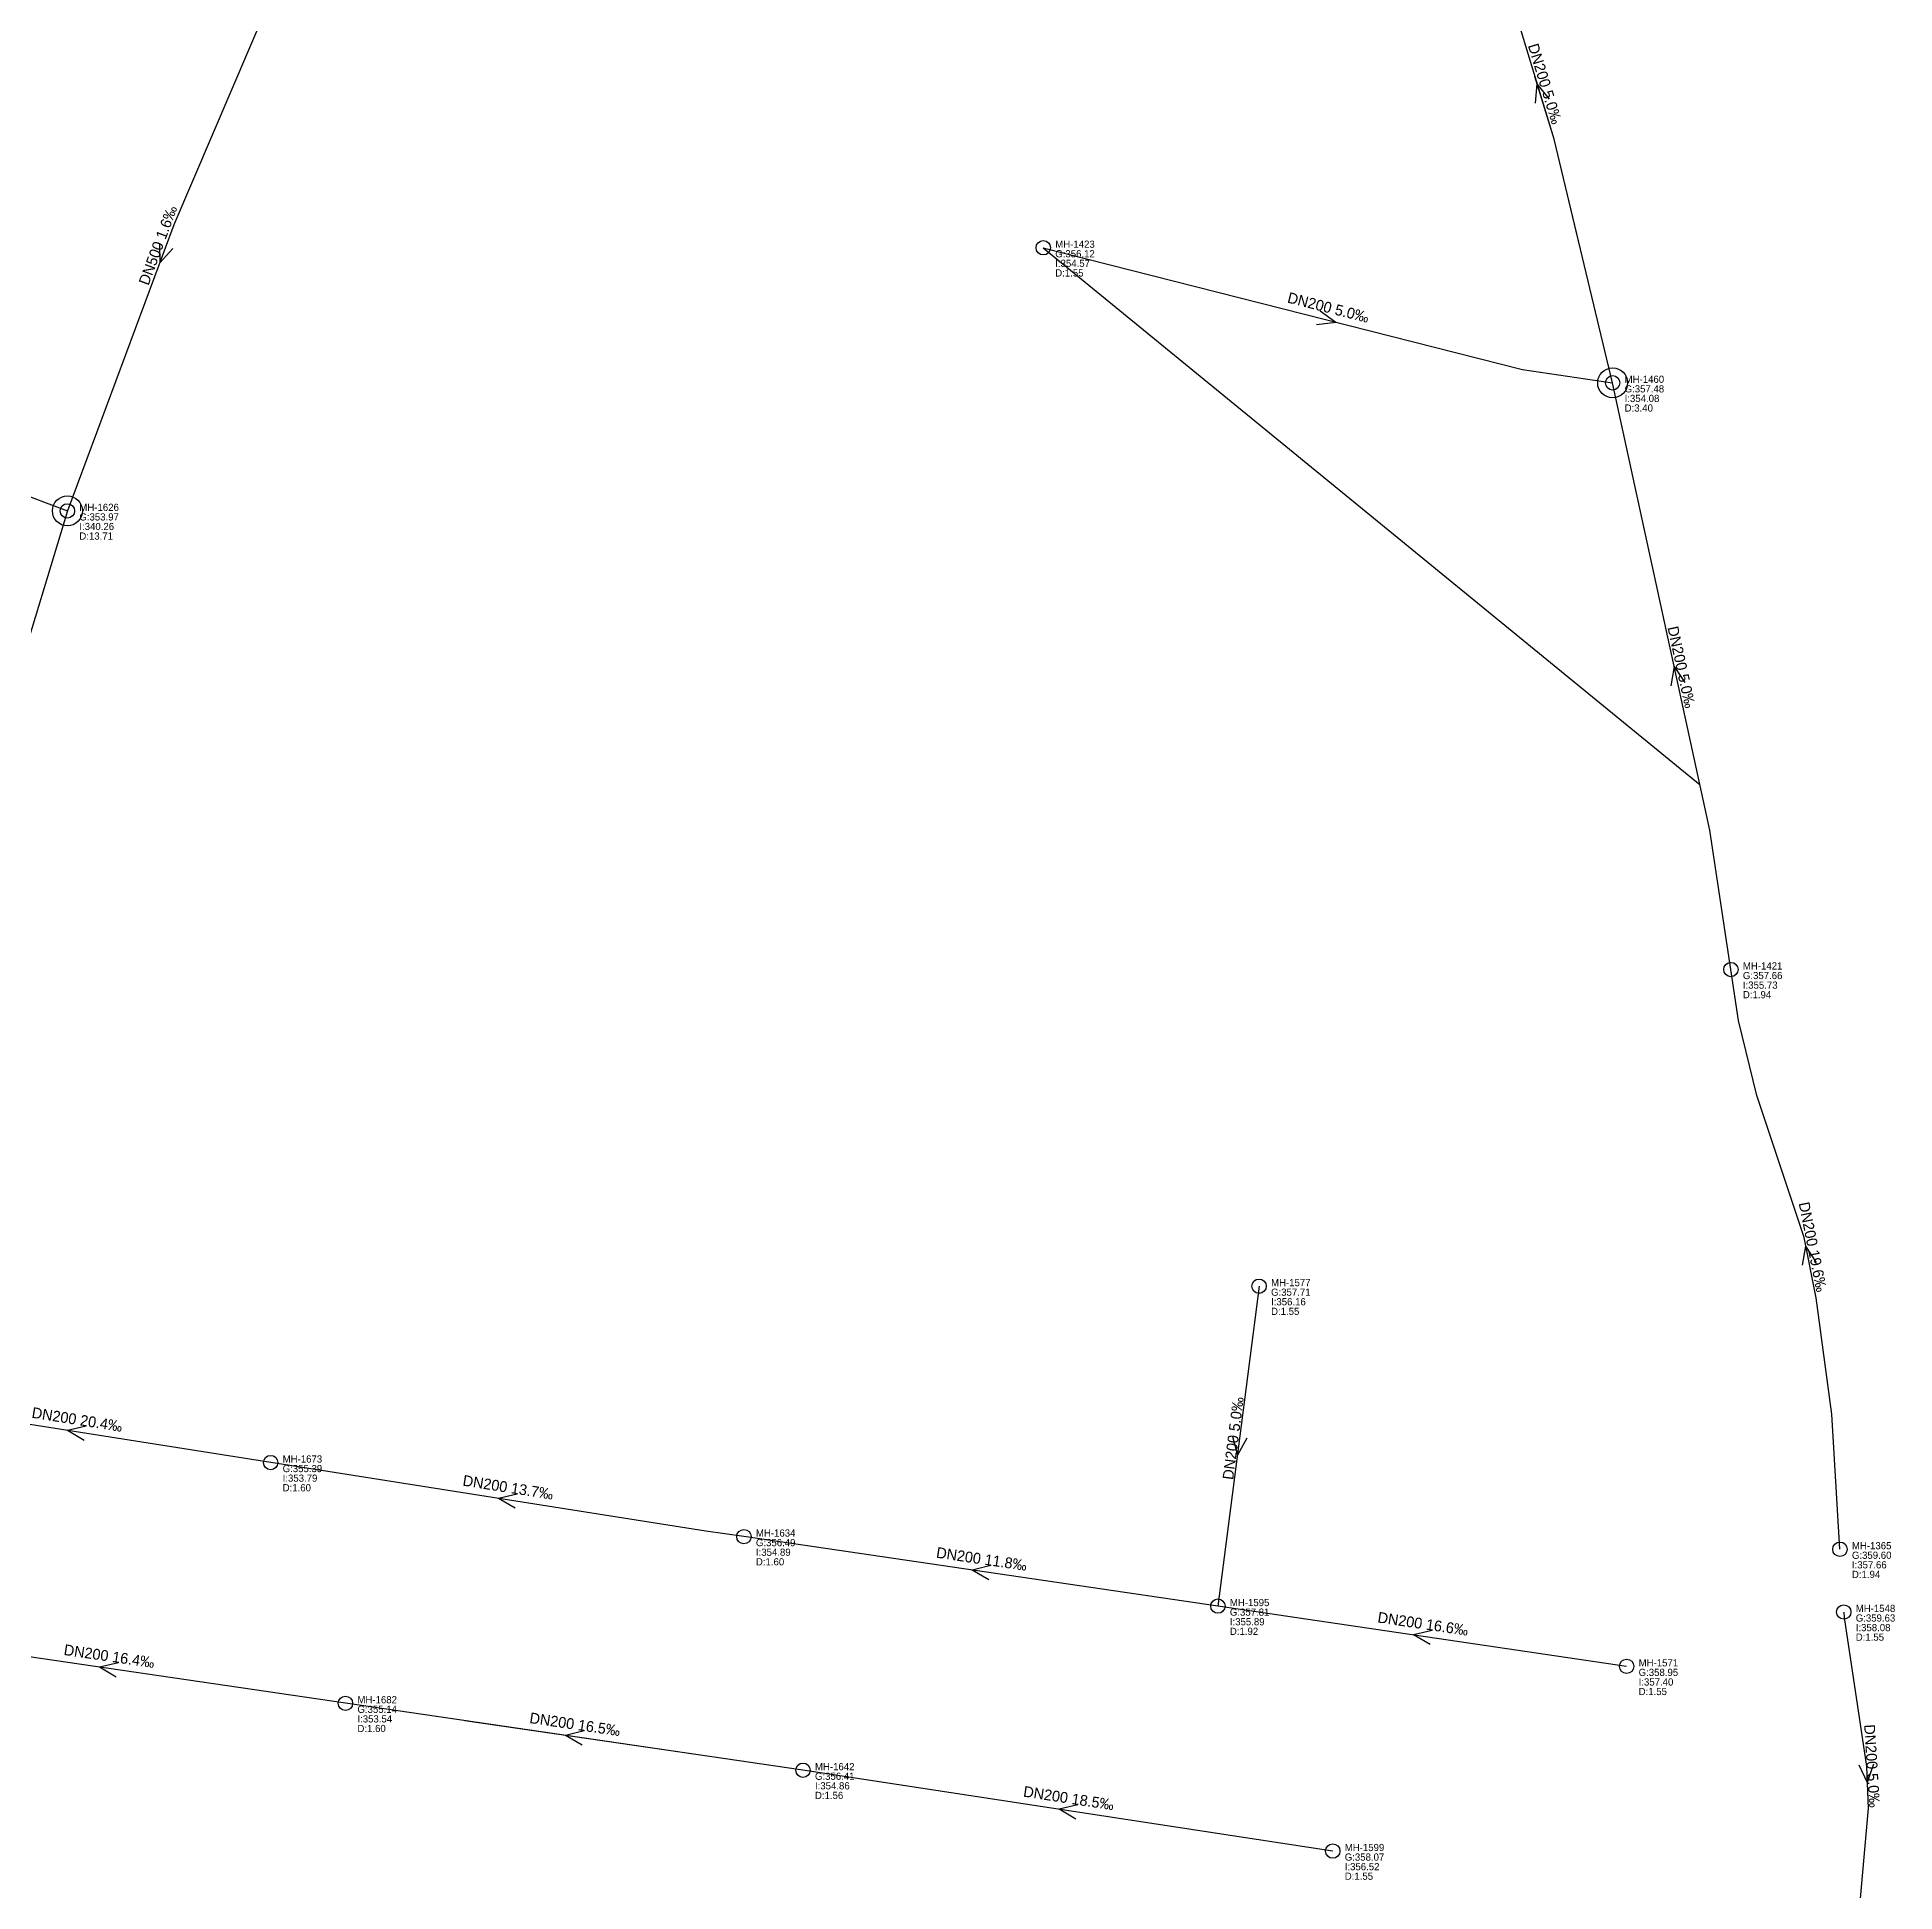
# Model space of a CAD drawing. Header units: metres. Extents: x 449913 to 451990, y 2566939 to 2570822.
# Drawn here: x 450668.2 to 450978.5, y 2567752.2 to 2568062 of the extents above; entities that cross this region are included whole.
import ezdxf
from ezdxf.enums import TextEntityAlignment as Align

# ---------------------------------------------------------------- set-up
doc = ezdxf.new("R2010")
doc.units = ezdxf.units.M
for name, color, linetype in [('SEW-DROP', 6, 'Continuous'), ('SEW-LABEL', 2, 'Continuous'), ('SEW-MH', 7, 'Continuous'), ('SEW-MH-LABEL', 8, 'Continuous'), ('SEW-PIPE-DN200', 3, 'Continuous'), ('SEW-PIPE-DN315', 5, 'Continuous'), ('SEW-PIPE-DN500', 1, 'Continuous'), ('SEW-PIPE-DN600', 2, 'Continuous'), ('SEW-RIDER', 8, 'Continuous')]:
    doc.layers.add(name, color=color, linetype=linetype)

msp = doc.modelspace()

# ---------------------------------------------------------------- linework, layer by layer
at = {"layer": 'SEW-DROP'}
for centre in [(450931.35, 2568004.22), (450673.28, 2567982.83)]:
    msp.add_circle(centre, 2.5, dxfattribs=at)
at = {"layer": 'SEW-LABEL'}
for p, q in [((450918.49, 2568050.92), (450918.76, 2568054.14)), ((450920.78, 2568051.62), (450918.76, 2568054.14)), ((450688.64, 2568027.52), (450688.71, 2568024.29)), ((450690.88, 2568026.68), (450688.71, 2568024.29)), ((450882.49, 2568016.27), (450885.11, 2568014.37)), ((450881.9, 2568013.95), (450885.11, 2568014.37)), ((450941.12, 2567953.64), (450941.66, 2567956.83)), ((450943.47, 2567954.15), (450941.66, 2567956.83)), ((450963.03, 2567856.83), (450963.61, 2567860)), ((450965.38, 2567857.3), (450963.61, 2567860)), ((450676.44, 2567829.94), (450673.29, 2567829.22)), ((450676.07, 2567827.57), (450673.29, 2567829.22)), ((450867.86, 2567828.26), (450868.67, 2567825.13)), ((450870.24, 2567827.96), (450868.67, 2567825.13)), ((450748.41, 2567818.61), (450745.26, 2567817.89)), ((450748.04, 2567816.24), (450745.26, 2567817.89)), ((450827.5, 2567806.67), (450824.36, 2567805.92)), ((450827.15, 2567804.3), (450824.36, 2567805.92)), ((450901.21, 2567795.84), (450898.07, 2567795.09)), ((450900.86, 2567793.47), (450898.07, 2567795.09)), ((450681.8, 2567790.43), (450678.65, 2567789.68)), ((450681.45, 2567788.06), (450678.65, 2567789.68)), ((450759.58, 2567779.05), (450756.44, 2567778.3)), ((450759.23, 2567776.67), (450756.44, 2567778.3)), ((450972.49, 2567773.37), (450973.88, 2567770.45)), ((450974.89, 2567773.52), (450973.88, 2567770.45)), ((450842.04, 2567766.71), (450838.89, 2567765.98)), ((450841.67, 2567764.34), (450838.89, 2567765.98))]:
    msp.add_line(p, q, dxfattribs=at)
at = {"layer": 'SEW-MH'}
for centre in [(450836.26, 2568026.78), (450931.35, 2568004.22), (450673.28, 2567982.83), (450951.1, 2567906.23), (450872.3, 2567853.34), (450707.23, 2567823.88), (450786.27, 2567811.51), (450969.31, 2567809.4), (450865.42, 2567799.9), (450969.95, 2567798.92), (450933.69, 2567789.84), (450719.72, 2567783.67), (450796.13, 2567772.49), (450884.61, 2567758.99)]:
    msp.add_circle(centre, 1.2, dxfattribs=at)
at = {"layer": 'SEW-PIPE-DN200'}
for points in [[(450931.35, 2568004.22), (450921.57, 2568044.92), (450909.94, 2568083.15), (450907.45, 2568094.06), (450905.01, 2568100.61)], [(450836.26, 2568026.78), (450916.3, 2568006.45), (450931.35, 2568004.22)], [(450951.1, 2567906.23), (450947.59, 2567929.53), (450931.35, 2568004.22)], [(450969.31, 2567809.4), (450967.93, 2567831.97), (450965.35, 2567851.37), (450963.31, 2567861.48), (450955.41, 2567885.17), (450952.38, 2567897.74), (450951.1, 2567906.23)], [(450872.3, 2567853.34), (450865.42, 2567799.9)], [(450707.23, 2567823.88), (450659.89, 2567831.33), (450642.18, 2567832.98)], [(450786.27, 2567811.51), (450779.91, 2567812.44), (450707.23, 2567823.88)], [(450865.42, 2567799.9), (450786.27, 2567811.51)], [(450719.72, 2567783.67), (450651.24, 2567793.69), (450644.21, 2567796.08), (450641.95, 2567798.58)], [(450933.69, 2567789.84), (450865.42, 2567799.9)], [(450969.95, 2567798.92), (450970, 2567798.02), (450973.74, 2567773.11), (450974.02, 2567766.16), (450972.14, 2567744.78)], [(450796.13, 2567772.49), (450719.72, 2567783.67)], [(450884.61, 2567758.99), (450799.39, 2567772.01), (450796.13, 2567772.49)]]:
    msp.add_lwpolyline(points, dxfattribs=at)
at = {"layer": 'SEW-PIPE-DN315'}
msp.add_lwpolyline([(450613.87, 2567998.37), (450639.66, 2567993.87), (450654.88, 2567989.77), (450673.28, 2567982.83)], dxfattribs=at)
at = {"layer": 'SEW-PIPE-DN500'}
msp.add_lwpolyline([(450707, 2568067.84), (450691.06, 2568030.59), (450673.28, 2567982.83)], dxfattribs=at)
at = {"layer": 'SEW-PIPE-DN600'}
msp.add_lwpolyline([(450673.28, 2567982.83), (450664.56, 2567954.01), (450657.54, 2567926.96), (450652.98, 2567905.5)], dxfattribs=at)
at = {"layer": 'SEW-RIDER'}
for points in [[(450925.88, 2568026.98), (450921.57, 2568044.92), (450918.38, 2568055.41)], [(450836.26, 2568026.78), (450945.96, 2567937.06)], [(450780.9, 2567774.72), (450760.29, 2567777.73), (450739.68, 2567780.75)]]:
    msp.add_lwpolyline(points, dxfattribs=at)

# ---------------------------------------------------------------- texts
at = {"layer": 'SEW-LABEL'}
for s, rotation, p in [('DN200 5.0‰', 286.9169, (450919.2, 2568053.91)), ('DN500 1.6‰', 69.5865, (450689.24, 2568026.9)), ('DN200 5.0‰', -14.2506, (450883.65, 2568015.94)), ('DN200 5.0‰', 282.2675, (450941.98, 2567956.56)), ('DN200 19.6‰', 281.3577, (450963.91, 2567859.73)), ('DN200 5.0‰', 82.6627, (450868.86, 2567827.82)), ('DN200 20.4‰', 351.0546, (450674.77, 2567830.19)), ('DN200 13.7‰', 351.0546, (450746.74, 2567818.86)), ('DN200 11.8‰', 351.6591, (450825.84, 2567806.9)), ('DN200 16.6‰', 351.6184, (450899.55, 2567796.07)), ('DN200 16.4‰', 351.6743, (450680.14, 2567790.66)), ('DN200 16.5‰', 351.6743, (450757.92, 2567779.28)), ('DN200 5.0‰', -86.4069, (450973.78, 2567773.15)), ('DN200 18.5‰', 351.3161, (450840.37, 2567766.95))]:
    msp.add_text(s, height=1.8, rotation=rotation, dxfattribs=at).set_placement(p, align=Align.CENTER)
at = {"layer": 'SEW-MH-LABEL'}
for s, p in [('MH-1423', (450838.26, 2568026.78)), ('G:356.12', (450838.26, 2568025.18)), ('I:354.57', (450838.26, 2568023.58)), ('D:1.55', (450838.26, 2568021.98)), ('MH-1460', (450933.35, 2568004.22)), ('G:357.48', (450933.35, 2568002.62)), ('I:354.08', (450933.35, 2568001.02)), ('D:3.40', (450933.35, 2567999.42)), ('MH-1626', (450675.28, 2567982.83)), ('G:353.97', (450675.28, 2567981.23)), ('I:340.26', (450675.28, 2567979.63)), ('D:13.71', (450675.28, 2567978.03)), ('MH-1421', (450953.1, 2567906.23)), ('G:357.66', (450953.1, 2567904.63)), ('I:355.73', (450953.1, 2567903.03)), ('D:1.94', (450953.1, 2567901.43)), ('MH-1577', (450874.3, 2567853.34)), ('G:357.71', (450874.3, 2567851.74)), ('I:356.16', (450874.3, 2567850.14)), ('D:1.55', (450874.3, 2567848.54)), ('G:355.39', (450709.23, 2567822.28)), ('MH-1673', (450709.23, 2567823.88)), ('D:1.60', (450709.23, 2567819.08)), ('I:353.79', (450709.23, 2567820.68)), ('G:356.49', (450788.27, 2567809.91)), ('MH-1634', (450788.27, 2567811.51)), ('MH-1365', (450971.31, 2567809.4)), ('D:1.60', (450788.27, 2567806.71)), ('I:354.89', (450788.27, 2567808.31)), ('G:359.60', (450971.31, 2567807.8)), ('I:357.66', (450971.31, 2567806.2)), ('D:1.94', (450971.31, 2567804.6)), ('MH-1595', (450867.42, 2567799.9)), ('G:357.81', (450867.42, 2567798.3)), ('I:355.89', (450867.42, 2567796.7)), ('G:359.63', (450971.95, 2567797.32)), ('MH-1548', (450971.95, 2567798.92)), ('D:1.92', (450867.42, 2567795.1)), ('D:1.55', (450971.95, 2567794.12)), ('I:358.08', (450971.95, 2567795.72)), ('G:358.95', (450935.69, 2567788.24)), ('MH-1571', (450935.69, 2567789.84)), ('D:1.55', (450935.69, 2567785.04)), ('I:357.40', (450935.69, 2567786.64)), ('G:355.14', (450721.72, 2567782.07)), ('MH-1682', (450721.72, 2567783.67)), ('D:1.60', (450721.72, 2567778.87)), ('I:353.54', (450721.72, 2567780.47)), ('MH-1642', (450798.13, 2567772.49)), ('G:356.41', (450798.13, 2567770.89)), ('I:354.86', (450798.13, 2567769.29)), ('D:1.56', (450798.13, 2567767.69)), ('MH-1599', (450886.61, 2567758.99)), ('G:358.07', (450886.61, 2567757.39)), ('I:356.52', (450886.61, 2567755.79)), ('D:1.55', (450886.61, 2567754.19))]:
    msp.add_text(s, height=1.2, dxfattribs=at).set_placement(p)

doc.saveas('drawing.dxf')
